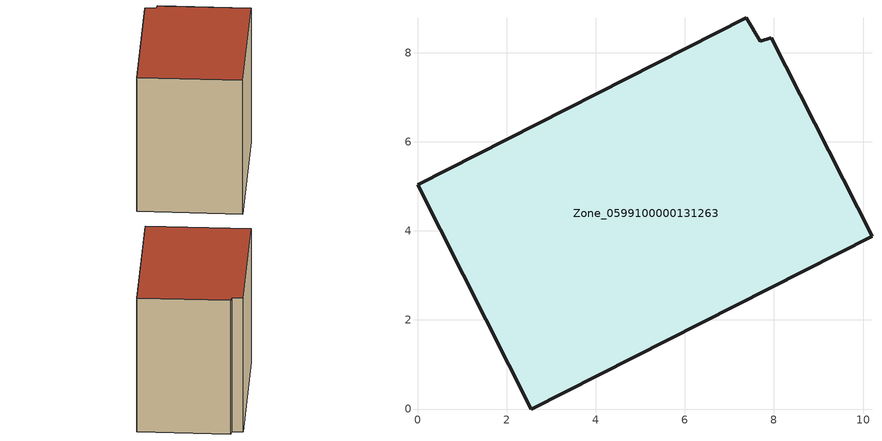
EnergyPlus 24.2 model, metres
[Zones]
Zone_0599100000131263
 floor ground (C_G): 7.38,8.78 7.69,8.26 7.93,8.33 10.2,3.88 2.55,0 0,5.03 z3.31
 wall outside (C_F): 2.55,0 10.2,3.88 7.93,8.33 7.69,8.26 7.38,8.78 0,5.03 2.55,0 z3.31:11.23
 roof outside (C_R): 7.69,8.26 7.38,8.78 0,5.03 2.55,0 10.2,3.88 7.93,8.33 z11.23
[BUILDING]
Pand.0599100000131263: North Axis=0; Terrain=City; Loads Convergence Tolerance Value=0.04; Temperature Convergence Tolerance Value=0.4; Solar Distribution=FullExterior; Maximum Number of Warmup Days=25; Minimum Number of Warmup Days=1
[Site:Location]
Rotterdam.The.Hague.AP_ZH_NLD Design_Conditions: Latitude=51.96; Longitude=4.45; Time Zone=1; Elevation=-4.5
[SITE:GROUNDTEMPERATURE:BUILDINGSURFACE]
18, 18, 18, 18, 18, 18, 18, 18, 18, 18, 18, 18
[MATERIAL] Thermal Absorptance=0.9; Solar Absorptance=0.7; Visible Absorptance=0.7
Name | Roughness | Thickness | Conductivity | Density | Specific Heat
G.TC.1975-1991 | MediumSmooth | 0.15 | 0.288461 | 540 | 1210
F.TC.1975-1991 | Rough | 0.3 | 0.230769 | 1920 | 840
R.TC.1975-1991 | MediumRough | 0.2 | 0.153846 | 1500 | 1000
[CONSTRUCTION]
C_G: G.TC.1975-1991
C_F: F.TC.1975-1991
C_R: R.TC.1975-1991
[ZONE]
Zone_0599100000131263: Type=1; Multiplier=1; Ceiling Height=Autocalculate; Volume=Autocalculate; Floor Area=autocalculate; Part of Total Floor Area=Yes
[ZONEINFILTRATION:DESIGNFLOWRATE]
Infil_Zone_0599100000131263: Zone or ZoneList or Space or SpaceList=Zone_0599100000131263; Schedule=AlwaysOn; Design Flow Rate Calculation Method=Flow/Area; Flow Rate per Floor Area=0.003; Constant Term Coefficient=1; Temperature Term Coefficient=0; Velocity Term Coefficient=0; Velocity Squared Term Coefficient=0
[HVACTEMPLATE:ZONE:IDEALLOADSAIRSYSTEM]
Zone_0599100000131263: Maximum Heating Supply Air Temperature=50; Minimum Cooling Supply Air Temperature=13; Maximum Heating Supply Air Humidity Ratio=0.0156; Minimum Cooling Supply Air Humidity Ratio=0.0077; Heating Limit=NoLimit; Cooling Limit=NoLimit; Dehumidification Control Type=ConstantSensibleHeatRatio; Cooling Sensible Heat Ratio=0.7; Dehumidification Setpoint=60; Humidification Control Type=None; Humidification Setpoint=30; Outdoor Air Method=None; Outdoor Air Flow Rate per Person=0.00944; Outdoor Air Flow Rate per Zone Floor Area=0; Outdoor Air Flow Rate per Zone=0; Demand Controlled Ventilation Type=None; Outdoor Air Economizer Type=NoEconomizer; Heat Recovery Type=None; Sensible Heat Recovery Effectiveness=0.7; Latent Heat Recovery Effectiveness=0.65
[ZONECONTROL:THERMOSTAT]
ThermostatControl_Zone_0599100000131263: Zone or ZoneList=Zone_0599100000131263; Control Type Schedule=DualSetpointControlType; Control 1=Thermostat_Zone_0599100000131263; Temperature Difference Between Cutout And Setpoint=0
[THERMOSTATSETPOINT:DUALSETPOINT]
Thermostat_Zone_0599100000131263: Heating Setpoint Temperature Schedule=HeatingSetpoint_Zone_0599100000131263; Cooling Setpoint Temperature Schedule=CoolingSetpoint_Zone_0599100000131263
[SCHEDULE:COMPACT]
HeatingSetpoint_Zone_0599100000131263: Through: 12/31, For: AllDays, Until: 24:00, 21
CoolingSetpoint_Zone_0599100000131263: Through: 12/31, For: AllDays, Until: 24:00, 24
DualSetpointControlType: Through: 12/31, For: AllDays, Until: 24:00, 4
AlwaysOn: Through: 12/31, For: AllDays, Until: 24:00, 1
